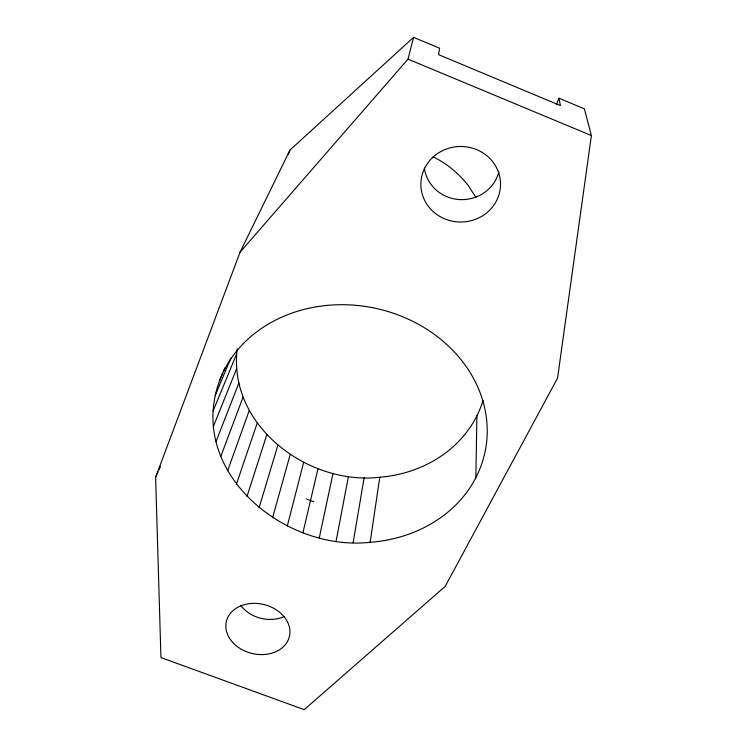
<?xml version="1.0" encoding="UTF-8"?>
<svg xmlns="http://www.w3.org/2000/svg" width="747" height="747" viewBox="0 0 747 747"><rect width="100%" height="100%" fill="white"/><g stroke="black" fill="none" stroke-linecap="round" stroke-linejoin="round"><path stroke-width="1.12" d="M475.848 477.678L476.903 415.827M219.553 380.596A137.84 118.175 11.5 0 1 371.689 307.521A137.84 118.175 11.5 0 1 487.221 431.561A137.84 118.175 11.5 0 1 370.148 542.294C280.909 552.182 180.923 465.885 222.718 373.108M483.094 400.336A126.094 110.855 11.5 0 1 379.784 477.268C307.895 485.587 227.648 425.379 237.247 348.802M591.391 135.552L557.542 378.159L445.156 586.423L304.225 709.65L160.941 657.575L155.609 477.258L240.048 252.215L289.948 150.091L413.567 37.35L439.6 48.238L438.573 54.652L560.409 105.579L558.933 98.193L584.378 108.857L591.391 135.552L408.011 59.134L240.048 252.215M370.148 542.294L379.784 477.268M353.135 542.649L364.134 477.697M336.094 541.164L348.466 476.381M319.277 537.868L333.022 473.355M302.927 532.798L318.007 468.649M408.011 59.134L413.567 37.35M287.296 526.037L303.674 462.346M272.608 517.662L290.219 454.521M259.088 507.801L277.856 445.287M246.958 496.587L266.791 434.763M236.416 484.168L257.192 423.119M227.639 470.722L249.246 410.495M220.795 456.436L243.083 397.096M288.295 154.433L289.948 150.091M216.032 441.542L238.844 383.118M556.375 104.701L558.933 98.193M213.455 426.257L236.612 368.785M213.156 410.831L236.482 354.321M215.183 395.527L230.86 358.13M223.624 370.96L224.978 367.748M155.609 477.258L158.019 471.955M158.98 469.835L160.428 466.651M306.177 498.903L313.768 501.788M433.073 156.842C446.65 163.257 458.359 173.276 467.79 184.892L475.942 197.376M498.8 172.155A37.948 36.258 -2.4 0 1 459.732 199.589A37.948 36.258 -2.4 0 1 424.38 168.15M284.019 616.611A31.15 24.604 13.6 0 1 240.898 605.546M435.51 213.549A39.834 37.77 -0.9 0 0 500.023 190.261A39.834 37.77 -0.9 0 0 446.594 148.961A39.834 37.77 -0.9 0 0 435.51 213.549M233.381 643.139A32.42 25.183 13.5 0 0 288.043 640.403A32.42 25.183 13.5 0 0 252.225 603.399A32.42 25.183 13.5 0 0 233.381 643.139"/></g></svg>
